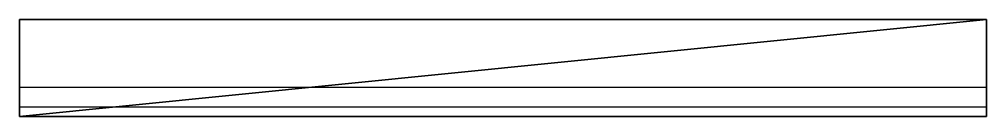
# Model space of a CAD drawing. Header units: centimetres. Extents: x 0 to 100, y 0 to 10.
import ezdxf

# ---------------------------------------------------------------- set-up
doc = ezdxf.new("R2010")
doc.units = ezdxf.units.CM
doc.header["$MEASUREMENT"] = 0
doc.layers.add('CAB_BODY_BASE', color=32, linetype='Continuous')

msp = doc.modelspace()

# ---------------------------------------------------------------- linework, layer by layer
at = {"elevation": -0.2}
msp.add_lwpolyline([(0, 1), (100, 1), (100, 3), (0, 3)], close=True, dxfattribs=at)

# ---------------------------------------------------------------- meshes
at = {"layer": 'CAB_BODY_BASE'}
mesh = msp.add_polyface(dxfattribs=at)
corners = [(0, 0), (0, 0, 1.8), (100, 0), (100, 0, 1.8), (100, 10), (100, 10, 1.8), (0, 10), (0, 10, 1.8)]
mesh.append_faces([[corners[k] for k in face] for face in [(5, 1, 3, 5)]], dxfattribs={"vtx0": -1})
mesh.append_faces([[corners[k] for k in face] for face in [(3, 1, 2, 3), (5, 3, 4, 5), (7, 5, 6, 7), (1, 7, 0, 1), (2, 0, 4, 2)]], dxfattribs={"vtx1": -1, "vtx3": -1})
mesh.append_faces([[corners[k] for k in face] for face in [(1, 0, 2, 1), (3, 2, 4, 3), (5, 4, 6, 5), (7, 6, 0, 7), (0, 6, 4, 0), (5, 7, 1, 5)]], dxfattribs={"vtx2": -1, "vtx3": -1})

doc.saveas('drawing.dxf')
